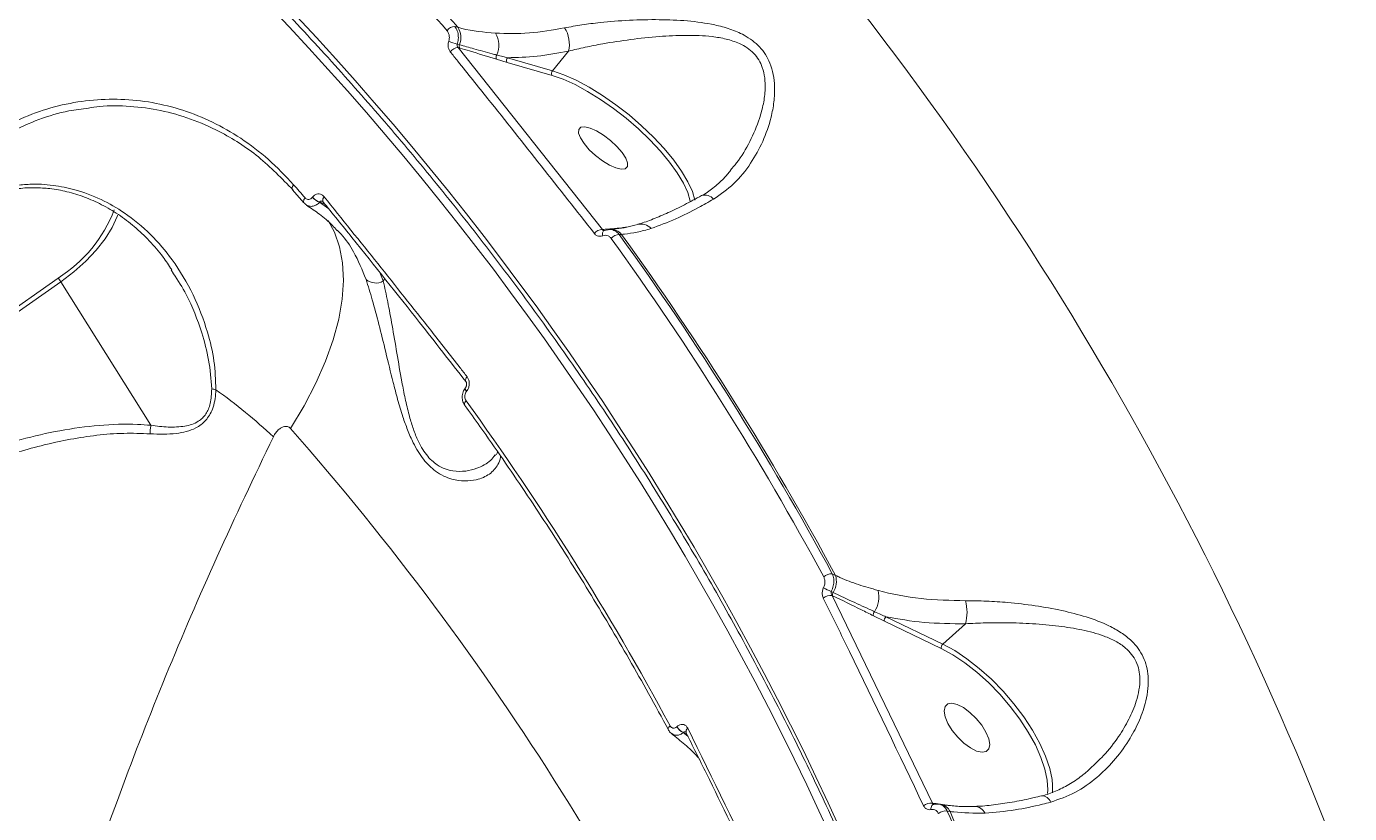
# Model space of a CAD drawing. Header units: millimetres. Extents: x -4335 to 4318, y -3792 to 3101.
# Drawn here: x 1852.4 to 2045.9, y 846.3 to 961.5 of the extents above; entities that cross this region are included whole.
import ezdxf

# ---------------------------------------------------------------- set-up
doc = ezdxf.new("R2010")
doc.units = ezdxf.units.MM
doc.layers.add('DIKOM_ЗОНА', color=80, linetype='Continuous')
doc.layers.add('DIKOM_ОБЪЕКТ', color=7, linetype='Continuous')

msp = doc.modelspace()

# ---------------------------------------------------------------- linework, layer by layer
at = {"layer": 'DIKOM_ЗОНА', "color": 3, "lineweight": 15}
msp.add_lwpolyline([(1629.814, 3100.338, -0.4205658), (4317.777, 469.92), (4317.777, -16.224, -0.4142136), (1317.777, -3016.224), (-2004.986, -3016.224, -0.4142136), (-3504.986, -1516.224), (-3504.986, 1600.338, -0.4142136), (-2004.986, 3100.338), (1629.814, 3100.338)], format="xyb", dxfattribs=at)
at = {"layer": 'DIKOM_ОБЪЕКТ', "color": 7, "linetype": 'Continuous', "lineweight": 15}
for p, q in [((1915.464, 961.336), (1915.028, 961.459)), ((1915.718, 958.787), (1915.381, 958.884)), ((1936.615, 931.75), (1915.521, 958.357)), ((1915.521, 958.357), (1915.76, 958.288)), ((1921.141, 956.662), (1922.669, 956.196)), ((1922.669, 956.196), (1929.251, 954.288)), ((1929.316, 954.982), (1922.735, 956.889)), ((1931.681, 957.847), (1929.316, 954.982)), ((1892.969, 935.669), (1891.301, 937.579)), ((1894.225, 936.487), (1894.209, 936.468)), ((1895.25, 935.746), (1895.265, 935.765)), ((1896.61, 934.758), (1895.25, 935.746)), ((1895.265, 935.765), (1895.986, 935.531)), ((1895.74, 935.862), (1895.753, 935.845)), ((1897.817, 931.653), (1898.203, 931.26)), ((1936.674, 931.755), (1936.615, 931.75)), ((1937.445, 931.725), (1936.935, 931.63)), ((1937.469, 931.755), (1937.677, 931.771)), ((1939.093, 931.005), (1939.414, 931.031)), ((1873.559, 925.851), (1873.904, 925.279)), ((1904.557, 924.22), (1904.068, 925.446)), ((1802.268, 885.363), (1857.42, 924.1)), ((1857.014, 924.651), (1803.045, 886.744)), ((1857.42, 924.1), (1870.592, 903.111)), ((1904.557, 924.22), (1904.805, 924.52)), ((1916.587, 908.595), (1916.602, 908.614)), ((1916.647, 909.511), (1916.66, 909.493)), ((1916.743, 908.066), (1916.758, 908.085)), ((1916.476, 906.042), (1916.488, 906.024)), ((1970.724, 881.136), (1970.247, 881.361)), ((1970.372, 878.66), (1970.09, 878.796)), ((1984.882, 847.826), (1970.206, 878.221)), ((1970.206, 878.221), (1970.295, 878.178)), ((1976.254, 875.231), (1977.866, 874.43)), ((1986.398, 871.096), (1978.085, 875.093)), ((1977.866, 874.43), (1986.179, 870.433)), ((1989.725, 874.071), (1986.398, 871.096)), ((1947.536, 859.038), (1947.519, 859.022)), ((1948.439, 858.143), (1948.457, 858.159)), ((1949.148, 857.552), (1948.439, 858.143)), ((1948.457, 858.159), (1948.955, 857.939)), ((1948.85, 858.199), (1948.859, 858.179)), ((1985.097, 847.795), (1984.882, 847.826)), ((1985.785, 847.682), (1986.101, 847.637)), ((1987.065, 846.664), (1987.459, 846.607))]:
    msp.add_line(p, q, dxfattribs=at)
at = {"layer": 'DIKOM_ОБЪЕКТ', "color": 7, "linetype": 'Continuous', "lineweight": 15, "flags": 128}
for points in [[(1929.251, 954.288), (1930.872, 953.725), (1932.622, 952.943), (1934.461, 951.957), (1936.35, 950.79), (1938.246, 949.467), (1940.109, 948.017), (1941.898, 946.473), (1943.573, 944.867), (1945.097, 943.235), (1946.438, 941.612), (1947.567, 940.035), (1948.457, 938.537), (1949.09, 937.152), (1949.453, 935.91), (1949.474, 935.794)], [(1950.149, 936.033), (1949.776, 937.31), (1949.123, 938.739), (1948.205, 940.283), (1947.041, 941.91), (1945.658, 943.583), (1944.086, 945.266), (1942.359, 946.922), (1940.514, 948.515), (1938.593, 950.01), (1936.637, 951.374), (1934.69, 952.578), (1932.793, 953.594), (1930.989, 954.401), (1929.316, 954.982)], [(1933.933, 944.313), (1933.397, 945.143), (1933.13, 945.854), (1933.154, 946.388), (1933.465, 946.703), (1934.04, 946.772), (1934.831, 946.591), (1935.775, 946.173), (1936.794, 945.552), (1937.807, 944.78), (1938.732, 943.918), (1939.492, 943.037), (1940.028, 942.207), (1940.295, 941.496), (1940.272, 940.961), (1939.96, 940.647), (1939.385, 940.578), (1938.594, 940.759), (1937.65, 941.177), (1936.631, 941.797), (1935.618, 942.57), (1934.693, 943.432), (1933.933, 944.313)], [(1891.301, 937.579), (1891.265, 937.634), (1891.239, 937.719), (1891.237, 937.818), (1891.257, 937.93), (1891.301, 938.05), (1891.365, 938.175), (1891.45, 938.303)], [(1893.119, 936.39), (1893.034, 936.263), (1892.969, 936.138), (1892.926, 936.018), (1892.905, 935.907), (1892.908, 935.808), (1892.933, 935.723), (1892.968, 935.67)], [(1857.42, 924.1), (1859.327, 925.558), (1861.064, 927.115), (1862.594, 928.737), (1863.884, 930.388), (1864.906, 932.034), (1865.637, 933.638), (1865.709, 933.838)], [(1890.996, 902.646), (1892.979, 905.968), (1894.688, 909.256), (1896.111, 912.484), (1897.236, 915.625), (1898.054, 918.657), (1898.56, 921.555), (1898.748, 924.297), (1898.618, 926.862), (1898.171, 929.229), (1897.41, 931.38), (1896.486, 933.081)], [(1936.657, 930.832), (1936.635, 930.988), (1936.631, 931.134), (1936.643, 931.268), (1936.672, 931.385), (1936.718, 931.482), (1936.778, 931.557), (1936.851, 931.606), (1936.935, 931.63)], [(1916.743, 908.066), (1916.662, 908.182), (1916.602, 908.292), (1916.565, 908.393), (1916.552, 908.481), (1916.563, 908.553), (1916.586, 908.594)], [(1916.758, 908.085), (1916.677, 908.202), (1916.617, 908.312), (1916.58, 908.412), (1916.567, 908.5), (1916.579, 908.573), (1916.604, 908.616)], [(1916.672, 906.703), (1916.582, 906.583), (1916.512, 906.464), (1916.464, 906.349), (1916.441, 906.241), (1916.441, 906.144), (1916.467, 906.06), (1916.476, 906.042)], [(2002.458, 850.458), (2002.383, 851.269), (2002.04, 852.912), (2001.44, 854.691), (2000.595, 856.568), (1999.524, 858.502), (1998.251, 860.451), (1996.803, 862.371), (1995.212, 864.22), (1993.513, 865.959), (1991.743, 867.548), (1989.941, 868.954), (1988.146, 870.146), (1986.398, 871.096)], [(1986.179, 870.433), (1987.874, 869.511), (1989.614, 868.356), (1991.361, 866.993), (1993.078, 865.451), (1994.725, 863.765), (1996.268, 861.972), (1997.672, 860.11), (1998.907, 858.221), (1999.945, 856.346), (2000.765, 854.525), (2001.347, 852.8), (2001.68, 851.206), (2001.755, 849.781), (2001.711, 849.251)], [(1987.16, 859.493), (1987.786, 858.471), (1988.587, 857.481), (1989.497, 856.601), (1990.444, 855.905), (1991.349, 855.447), (1992.14, 855.265), (1992.753, 855.374), (1993.138, 855.765), (1993.264, 856.407), (1993.12, 857.246), (1992.719, 858.216), (1992.093, 859.238), (1991.292, 860.229), (1990.382, 861.108), (1989.435, 861.805), (1988.53, 862.263), (1987.739, 862.444), (1987.126, 862.335), (1986.741, 861.944), (1986.615, 861.303), (1986.758, 860.463), (1987.16, 859.493)], [(1946.51, 859.154), (1946.412, 859.046), (1946.336, 858.936), (1946.284, 858.829), (1946.257, 858.727), (1946.255, 858.634), (1946.28, 858.551), (1946.284, 858.542)], [(2002.428, 849.352), (2002.461, 849.799), (2002.458, 850.458)], [(1984.67, 846.888), (1984.677, 847.055), (1984.703, 847.21), (1984.747, 847.348), (1984.809, 847.464), (1984.886, 847.555), (1984.976, 847.618), (1985.051, 847.645)]]:
    msp.add_lwpolyline(points, dxfattribs=at)
at = {"layer": 'DIKOM_ОБЪЕКТ', "color": 7, "linetype": 'Continuous', "lineweight": 15}
for centre, radius, start, end in [((1571.913, 662.937), 438.626, 14.39583, 49.82276), ((1590.683, 665.816), 485.878, 21.27719, 42.94144), ((1571.855, 662.368), 437.19, 14.39092, 49.82766), ((1567.504, 661.47), 459.343, 40.75416, 42.8619), ((1567.091, 661.875), 457.876, 40.76385, 42.85908), ((1915.085, 959.995), 1.466, 92.24581, 144.69066), ((1913.117, 959.814), 2.797, 338.44859, 32.95084), ((1918.036, 958.692), 3.435, 335.86093, 31.29293), ((1927.256, 958.836), 4.535, 347.40844, 32.19123), ((1918.558, 970.868), 12.397, 249.1146, 255.15193), ((1915.566, 956.848), 1.51, 91.68131, 142.90463), ((1916.242, 958.58), 0.564, 158.43014, 211.22955), ((1921.667, 956.95), 0.601, 145.83036, 208.66928), ((1923.193, 956.496), 0.604, 139.38648, 209.81464), ((1929.775, 954.588), 0.604, 139.38648, 209.81464), ((1560.582, 647.856), 440.265, 40.94733, 41.27774), ((1951.621, 935.197), 1.589, 38.51219, 108.56484), ((1895.996, 937.931), 2.309, 219.32588, 251.15144), ((1896.011, 937.95), 2.309, 219.32179, 251.1511), ((1896.344, 936.066), 0.637, 130.99724, 198.73116), ((1845.995, 942.072), 20.614, 302.31344, 338.8254), ((1936.603, 930.288), 1.463, 89.53274, 142.75346), ((1936.991, 932.048), 0.432, 222.72489, 260.66041), ((1937.817, 929.693), 2.083, 39.97075, 93.83737), ((1939.064, 929.5), 1.506, 88.88776, 140.5895), ((1576.679, 668.984), 447.213, 28.35215, 35.86649), ((1576.878, 668.76), 447.458, 28.33522, 35.8833), ((1942.262, 930.616), 1.938, 40.95924, 104.40388), ((1576.28, 669.009), 446.233, 28.3523, 35.86634), ((1853.873, 921.908), 4.17, 31.72331, 41.13172), ((1903.464, 926.054), 2.135, 228.69081, 300.78596), ((1917.245, 909.73), 0.638, 131.50873, 200.177), ((1880.633, 912.473), 4.191, 253.90998, 262.48945), ((1827.422, 835.487), 89.876, 47.19838, 54.12985), ((1573.254, 658.064), 423.978, 28.31345, 35.90498), ((1581.342, 630.213), 412.438, 22.87736, 41.34119), ((1970.081, 879.801), 1.568, 83.95631, 134.38302), ((1967.688, 880.305), 3.148, 328.49613, 15.3101), ((1972.654, 885.451), 7.133, 238.86665, 248.9309), ((1970.913, 878.327), 0.636, 148.34784, 193.50475), ((1972.922, 878.01), 4.13, 328.19248, 13.20784), ((1970.019, 876.612), 1.619, 83.3941, 132.44269), ((1983.265, 875.771), 6.68, 345.25221, 14.36125), ((1976.936, 875.358), 0.694, 136.73908, 190.50273), ((1978.54, 874.575), 0.689, 131.23861, 192.13271), ((1986.852, 870.578), 0.689, 131.23679, 192.13453), ((1949.247, 859.91), 1.944, 207.21004, 245.42439), ((1949.266, 859.928), 1.945, 207.22813, 245.40984), ((1949.399, 858.299), 0.558, 122.28056, 190.36546), ((1984.646, 846.276), 1.569, 81.34784, 132.25347), ((1985.78, 845.804), 1.861, 25.59286, 80.02858), ((2000.857, 847.48), 1.411, 20.2252, 89.89418), ((1986.807, 845.073), 1.611, 80.79194, 130.2823), ((1578.711, 670.158), 444.868, 21.23649, 23.37573), ((1578.923, 669.937), 445.1, 21.23296, 23.38594), ((1991.06, 845.658), 1.677, 24.42806, 88.65185)]:
    msp.add_arc(centre, radius, start, end, dxfattribs=at)
for points, knots in [([(2327.587, 1310.487), (2325.524, 1311.34), (2319.925, 1313.653), (2310.142, 1316.553), (2298.075, 1318.897), (2285.294, 1320.153), (2271.872, 1320.336), (2257.867, 1319.438), (2243.32, 1317.452), (2228.243, 1314.361), (2212.672, 1310.191), (2196.659, 1304.964), (2180.281, 1298.708), (2163.612, 1291.45), (2146.702, 1283.202), (2129.576, 1273.959), (2112.264, 1263.757), (2094.824, 1252.634), (2077.336, 1240.645), (2059.882, 1227.844), (2042.729, 1214.43), (2025.907, 1200.447), (2009.43, 1185.959), (1993.134, 1170.837), (1977.089, 1155.15), (1961.364, 1138.962), (1945.813, 1122.106), (1930.483, 1104.575), (1915.411, 1086.391), (1900.831, 1067.831), (1886.809, 1048.983), (1873.414, 1029.933), (1860.69, 1010.74), (1848.675, 991.433), (1837.373, 972.046), (1826.815, 952.641), (1817.043, 933.306), (1808.123, 914.138), (1800.544, 896.398), (1796.273, 885.172), (1794.367, 880.162)], [0, 0, 0, 0, 0.0156522, 0.0424896, 0.0694114, 0.0963765, 0.1233415, 0.1502635, 0.1771008, 0.2039382, 0.23086, 0.2578251, 0.2847902, 0.311712, 0.3385494, 0.3653867, 0.3923087, 0.4192737, 0.4462387, 0.4731607, 0.499998, 0.5258462, 0.5517701, 0.5777323, 0.6036945, 0.6296183, 0.6554666, 0.6823039, 0.709226, 0.736191, 0.7631561, 0.7900781, 0.8169156, 0.8437529, 0.8706749, 0.89764, 0.9246051, 0.9515272, 0.9783645, 1, 1, 1, 1]), ([(1853.749, 996.947), (1851.469, 993.203), (1845.281, 983.041), (1835.778, 966.404), (1825.468, 947.091), (1815.944, 927.831), (1807.269, 908.728), (1799.783, 890.823), (1795.64, 879.451), (1793.749, 874.263)], [0, 0, 0, 0, 0.0905578, 0.2458138, 0.4015596, 0.5575545, 0.713549, 0.8692943, 1, 1, 1, 1]), ([(1996.459, 771.49), (1995.942, 773.481), (1994.441, 779.258), (1991.728, 788.751), (1988.222, 799.93), (1984.415, 810.999), (1980.315, 821.956), (1975.923, 832.792), (1971.24, 843.503), (1966.271, 854.083), (1961.017, 864.526), (1955.481, 874.825), (1949.667, 884.977), (1943.576, 894.974), (1937.214, 904.812), (1930.583, 914.485), (1923.687, 923.988), (1916.529, 933.316), (1909.114, 942.463), (1901.446, 951.426), (1893.528, 960.198), (1885.365, 968.775), (1876.963, 977.153), (1868.321, 985.324), (1860.901, 992.001), (1856.332, 995.924), (1854.785, 997.252)], [0, 0, 0, 0, 0.0228181, 0.0662245, 0.1096319, 0.1530393, 0.1964469, 0.2398548, 0.2832627, 0.3266707, 0.3700788, 0.4134869, 0.4568947, 0.5003029, 0.5437105, 0.5871182, 0.6305257, 0.6739326, 0.7173394, 0.760746, 0.8041521, 0.8475577, 0.8909633, 0.9343683, 0.9777728, 1, 1, 1, 1]), ([(1784.689, 686.189), (1784.372, 686.77), (1782.217, 690.72), (1779.12, 698.919), (1775.448, 710.767), (1772.77, 723.63), (1771.028, 737.395), (1770.281, 752.066), (1770.537, 767.311), (1771.773, 783.066), (1773.943, 799.256), (1777.084, 816.144), (1781.225, 833.7), (1786.377, 851.879), (1792.171, 869.501), (1798.431, 886.449), (1804.991, 902.637), (1812.219, 919.05), (1820.104, 935.646), (1828.559, 952.245), (1837.539, 968.765), (1845.984, 983.46), (1851.596, 992.676), (1853.881, 996.428)], [0, 0, 0, 0, 0.0090629, 0.0616134, 0.1142045, 0.166755, 0.2208322, 0.2749532, 0.3290302, 0.3815808, 0.4341718, 0.4867225, 0.5407995, 0.5949206, 0.6489977, 0.6947333, 0.7405225, 0.7863117, 0.8325347, 0.8787578, 0.923817, 0.968978, 1, 1, 1, 1]), ([(1952.864, 936.187), (1953.892, 936.902), (1955.95, 938.335), (1958.315, 941.305), (1960.152, 944.595), (1961.231, 947.672), (1961.754, 950.406), (1961.86, 952.522), (1961.651, 954.439), (1961.076, 956.458), (1959.753, 958.569), (1957.598, 960.156), (1955.295, 961.124), (1952.534, 961.855), (1949.062, 962.33), (1944.857, 962.494), (1940.553, 962.404), (1936.759, 962.104), (1933.587, 961.714), (1931.924, 961.406), (1931.093, 961.252)], [0, 0, 0, 0, 0.0754483, 0.151029, 0.2213866, 0.2917235, 0.334657, 0.3775432, 0.4104252, 0.4432556, 0.4962481, 0.5490803, 0.5889876, 0.6289729, 0.6969446, 0.7650086, 0.8363493, 0.9076283, 0.9538285, 1, 1, 1, 1]), ([(1913.889, 960.842), (1913.976, 960.717), (1914.15, 960.467), (1914.249, 959.975), (1914.222, 959.568), (1914.156, 959.346), (1914.138, 959.285)], [0, 0, 0, 0, 0.2969021, 0.5940643, 0.8895252, 1, 1, 1, 1]), ([(1915.381, 958.884), (1915.412, 958.985), (1915.524, 959.354), (1915.578, 960.028), (1915.435, 960.842), (1915.163, 961.254), (1915.028, 961.459)], [0, 0, 0, 0, 0.1106023, 0.4063374, 0.7035007, 1, 1, 1, 1]), ([(1920.971, 960.476), (1919.292, 960.626), (1917.388, 960.797), (1915.667, 961.279), (1915.464, 961.336)], [0, 0, 0, 0, 0.8821314, 1, 1, 1, 1]), ([(1931.093, 961.252), (1929.347, 960.951), (1925.815, 960.342), (1922.598, 960.431), (1920.971, 960.476)], [0, 0, 0, 0, 0.4942411, 1, 1, 1, 1]), ([(1931.681, 957.847), (1932.478, 958.042), (1934.084, 958.433), (1937.113, 959.015), (1940.748, 959.578), (1944.832, 960.014), (1948.843, 960.212), (1952.121, 960.094), (1954.747, 959.657), (1956.881, 958.972), (1958.874, 957.667), (1960, 955.772), (1960.403, 953.928), (1960.462, 952.138), (1960.202, 950.139), (1959.509, 947.53), (1958.229, 944.587), (1956.763, 942.023), (1955.643, 940.78), (1955.33, 940.433)], [0, 0, 0, 0, 0.0536902, 0.1082194, 0.1910266, 0.2757594, 0.3535436, 0.4329579, 0.4768474, 0.5217483, 0.5782917, 0.6345474, 0.6699098, 0.7063656, 0.7546668, 0.8037904, 0.8850057, 0.9678854, 1, 1, 1, 1]), ([(1914.138, 959.285), (1914.124, 959.239), (1914.061, 959.032), (1914.025, 958.641), (1914.112, 958.144), (1914.278, 957.887), (1914.362, 957.759)], [0, 0, 0, 0, 0.0856105, 0.389348, 0.6948143, 1, 1, 1, 1]), ([(1915.521, 958.357), (1915.484, 958.402), (1915.41, 958.492), (1915.358, 958.664), (1915.359, 958.799), (1915.377, 958.869), (1915.381, 958.884)], [0, 0, 0, 0, 0.3130988, 0.6196586, 0.9171674, 1, 1, 1, 1]), ([(1921.171, 957.287), (1920.943, 957.348), (1919.805, 957.652), (1917.981, 958.141), (1916.412, 958.589), (1915.718, 958.787)], [0, 0, 0, 0, 0.122287, 0.6114503, 1, 1, 1, 1]), ([(1915.76, 958.288), (1916.231, 958.15), (1918.008, 957.632), (1919.813, 957.073), (1921.141, 956.662)], [0, 0, 0, 0, 0.2646948, 1, 1, 1, 1]), ([(1914.362, 957.759), (1914.727, 957.303), (1916.556, 955.028), (1923.667, 946.15), (1930.265, 937.755), (1935.438, 931.173)], [0, 0, 0, 0, 0.0512267, 0.2561294, 1, 1, 1, 1]), ([(1922.735, 956.889), (1922.509, 956.944), (1921.99, 957.069), (1921.466, 957.209), (1921.171, 957.287)], [0, 0, 0, 0, 0.4352891, 1, 1, 1, 1]), ([(1922.735, 956.889), (1924.16, 956.922), (1927.034, 956.988), (1930.124, 957.559), (1931.681, 957.847)], [0, 0, 0, 0, 0.4960623, 1, 1, 1, 1]), ([(1891.45, 938.303), (1890.247, 939.574), (1887.842, 942.115), (1883.832, 945.14), (1879.629, 947.54), (1875.285, 949.29), (1870.789, 950.424), (1866.201, 950.902), (1861.594, 950.74), (1857.035, 949.941), (1852.597, 948.492), (1848.343, 946.435), (1844.357, 943.819), (1840.712, 940.661), (1837.401, 937.071), (1835.523, 934.313), (1834.585, 932.937)], [0, 0, 0, 0, 0.0751071, 0.150215, 0.2212833, 0.292578, 0.3636446, 0.4347709, 0.5061231, 0.5772487, 0.6483404, 0.7196589, 0.7907518, 0.8604293, 0.9303195, 1, 1, 1, 1]), ([(1835.608, 932.359), (1836.623, 933.84), (1838.654, 936.8), (1842.194, 940.499), (1845.985, 943.588), (1849.971, 946.053), (1854.183, 947.92), (1858.036, 949.099), (1860.492, 949.397), (1861.456, 949.514)], [0, 0, 0, 0, 0.1584978, 0.3169928, 0.4639178, 0.6113127, 0.7582365, 0.9051244, 1, 1, 1, 1]), ([(1861.456, 949.514), (1861.987, 949.6), (1864.003, 949.924), (1867.554, 949.847), (1872.026, 949.258), (1876.406, 948.014), (1881.258, 945.89), (1886.439, 942.592), (1889.734, 939.21), (1891.382, 937.518)], [0, 0, 0, 0, 0.049099, 0.1865168, 0.3239196, 0.4617556, 0.5991569, 0.7995795, 1, 1, 1, 1]), ([(1951.125, 936.7), (1951.129, 936.702), (1951.728, 936.984), (1952.822, 937.816), (1954.255, 939.034), (1955.043, 939.996), (1955.371, 940.397)], [0, 0, 0, 0, 0.0024386, 0.360284, 0.7334951, 1, 1, 1, 1]), ([(1880.085, 908.318), (1880.034, 909.721), (1879.931, 912.562), (1878.798, 917.264), (1876.869, 922.325), (1874.01, 927.128), (1870.59, 931.14), (1867.059, 934.08), (1863.309, 936.247), (1859.776, 937.58), (1856.256, 938.29), (1853.299, 938.457), (1851.457, 938.264), (1850.746, 938.189)], [0, 0, 0, 0, 0.088908, 0.1801274, 0.3049761, 0.43346, 0.5379134, 0.6451608, 0.7294105, 0.8158755, 0.8847866, 0.955517, 1, 1, 1, 1]), ([(1873.617, 925.876), (1873.207, 926.499), (1872.224, 927.992), (1870.396, 930.105), (1868.216, 932.197), (1865.879, 933.964), (1863.428, 935.411), (1860.909, 936.531), (1858.364, 937.317), (1855.925, 937.765), (1853.564, 937.892), (1851.885, 937.847), (1850.967, 937.676), (1850.814, 937.647)], [0, 0, 0, 0, 0.0833081, 0.1996195, 0.3126417, 0.4223913, 0.5280381, 0.630176, 0.7277335, 0.8205618, 0.8996286, 0.9832852, 1, 1, 1, 1]), ([(1895.926, 936.547), (1895.821, 936.653), (1895.611, 936.865), (1895.205, 936.986), (1894.794, 936.937), (1894.455, 936.749), (1894.289, 936.56), (1894.225, 936.487)], [0, 0, 0, 0, 0.2182374, 0.436756, 0.6529894, 0.865752, 1, 1, 1, 1]), ([(1941.795, 932.511), (1941.866, 932.531), (1942.556, 932.721), (1944.041, 933.276), (1946.244, 934.197), (1948.608, 935.333), (1950.277, 936.252), (1951.112, 936.712)], [0, 0, 0, 0, 0.0276699, 0.2669103, 0.5095851, 0.7548375, 1, 1, 1, 1]), ([(1893.378, 935.329), (1893.366, 935.333), (1893.201, 935.398), (1893.086, 935.544), (1892.979, 935.68)], [0, 0, 0, 0, 0.0716087, 1, 1, 1, 1]), ([(1894.209, 936.468), (1894.199, 936.455), (1894.126, 936.364), (1893.962, 936.225), (1893.737, 936.146), (1893.509, 936.145), (1893.3, 936.214), (1893.175, 936.335), (1893.119, 936.39)], [0, 0, 0, 0, 0.0340059, 0.2522962, 0.4705469, 0.5979518, 0.8193054, 1, 1, 1, 1]), ([(1897.79, 931.591), (1897.571, 931.846), (1896.823, 932.718), (1895.358, 933.973), (1893.989, 934.866), (1893.342, 935.289)], [0, 0, 0, 0, 0.1787973, 0.611348, 1, 1, 1, 1]), ([(1893.372, 935.327), (1893.374, 935.324), (1893.512, 935.204), (1893.798, 935.142), (1894.251, 935.135), (1894.715, 935.286), (1895.065, 935.547), (1895.228, 935.722), (1895.25, 935.746)], [0, 0, 0, 0, 0.0050552, 0.2750932, 0.4306056, 0.6960201, 0.9592183, 1, 1, 1, 1]), ([(1895.265, 935.765), (1895.285, 935.79), (1895.337, 935.854), (1895.459, 935.913), (1895.594, 935.926), (1895.673, 935.896), (1895.701, 935.886)], [0, 0, 0, 0, 0.1940448, 0.5027127, 0.8260611, 1, 1, 1, 1]), ([(1895.787, 935.794), (1895.77, 935.819), (1895.73, 935.879), (1895.698, 935.894), (1895.705, 935.892), (1895.707, 935.892)], [0, 0, 0, 0, 0.3337563, 0.7757169, 1, 1, 1, 1]), ([(1916.633, 909.502), (1914.386, 912.382), (1908.918, 919.391), (1901.938, 928.178), (1897.15, 934.092), (1895.726, 935.852)], [0, 0, 0, 0, 0.328877, 0.8003492, 1, 1, 1, 1]), ([(1916.823, 910.208), (1916.469, 910.661), (1914.703, 912.924), (1907.837, 921.684), (1901.152, 930.026), (1895.926, 936.547)], [0, 0, 0, 0, 0.0517105, 0.2585521, 1, 1, 1, 1]), ([(1943.725, 931.886), (1944.917, 932.325), (1947.097, 933.128), (1950.236, 934.688), (1952.132, 935.769), (1952.864, 936.187)], [0, 0, 0, 0, 0.4251184, 0.7780793, 1, 1, 1, 1]), ([(1898.203, 931.26), (1898.265, 931.197), (1899.077, 930.377), (1900.526, 928.189), (1901.492, 925.827), (1902.055, 924.45)], [0, 0, 0, 0, 0.033564, 0.4368341, 1, 1, 1, 1]), ([(1935.438, 931.173), (1935.463, 931.144), (1935.58, 931.002), (1935.842, 930.818), (1936.246, 930.718), (1936.52, 930.794), (1936.657, 930.832)], [0, 0, 0, 0, 0.081022, 0.3908406, 0.6951004, 1, 1, 1, 1]), ([(1936.841, 931.61), (1936.833, 931.608), (1936.781, 931.596), (1936.705, 931.633), (1936.644, 931.692), (1936.62, 931.74), (1936.615, 931.75)], [0, 0, 0, 0, 0.0803071, 0.4711941, 0.8889014, 1, 1, 1, 1]), ([(1936.657, 930.832), (1936.794, 930.87), (1937.068, 930.947), (1937.471, 930.846), (1937.744, 930.655), (1937.868, 930.498), (1937.901, 930.456)], [0, 0, 0, 0, 0.2954252, 0.5903408, 0.8901386, 1, 1, 1, 1]), ([(1940.191, 932.095), (1939.94, 932.065), (1938.793, 931.925), (1937.603, 931.829), (1936.674, 931.755)], [0, 0, 0, 0, 0.2186038, 1, 1, 1, 1]), ([(1939.093, 931.005), (1939.034, 931.075), (1938.811, 931.338), (1938.329, 931.644), (1937.801, 931.805), (1937.507, 931.739), (1937.445, 931.725)], [0, 0, 0, 0, 0.1395196, 0.5211229, 0.8981578, 1, 1, 1, 1]), ([(1937.7, 931.78), (1938.004, 931.806), (1938.769, 931.869), (1940.19, 932.055), (1941.249, 932.352), (1941.778, 932.5)], [0, 0, 0, 0, 0.2468213, 0.6228751, 1, 1, 1, 1]), ([(1939.414, 931.031), (1939.553, 931.046), (1940.257, 931.123), (1941.668, 931.313), (1943.038, 931.695), (1943.725, 931.886)], [0, 0, 0, 0, 0.1088785, 0.5527971, 1, 1, 1, 1]), ([(1873.904, 925.279), (1874.542, 924.281), (1876.262, 921.594), (1877.886, 917.272), (1879.161, 912.623), (1879.368, 909.847), (1879.472, 908.446)], [0, 0, 0, 0, 0.199384, 0.5368165, 0.7663396, 1, 1, 1, 1]), ([(1902.055, 924.45), (1902.357, 923.487), (1902.969, 921.532), (1903.934, 917.894), (1904.927, 913.833), (1905.822, 910.085), (1906.659, 906.887), (1907.352, 904.548), (1908.109, 902.409), (1909.056, 900.233), (1910.406, 898.011), (1911.999, 896.47), (1913.418, 895.631), (1914.887, 895.092), (1916.535, 894.891), (1918.454, 895.123), (1920.228, 895.893), (1921.273, 897.119), (1921.691, 898.076), (1921.691, 898.546), (1921.691, 898.604)], [0, 0, 0, 0, 0.0751116, 0.152371, 0.2314089, 0.3123372, 0.3564061, 0.4010368, 0.4353644, 0.4704267, 0.5217294, 0.5731519, 0.6073233, 0.6423946, 0.7014751, 0.7620351, 0.8495423, 0.9396507, 0.9926066, 1, 1, 1, 1]), ([(1920.914, 898.766), (1920.709, 898.489), (1920.087, 897.646), (1918.559, 896.856), (1916.652, 896.349), (1915.058, 896.332), (1913.633, 896.686), (1912.302, 897.332), (1910.817, 898.687), (1909.641, 900.737), (1908.865, 902.77), (1908.27, 904.793), (1907.75, 907.041), (1907.158, 910.099), (1906.546, 913.739), (1905.882, 917.672), (1905.215, 921.274), (1904.778, 923.231), (1904.557, 924.22)], [0, 0, 0, 0, 0.0501342, 0.1526615, 0.2189701, 0.286569, 0.3236167, 0.3615785, 0.4158179, 0.4699798, 0.5070725, 0.5452472, 0.5943977, 0.6442668, 0.7342492, 0.8262012, 0.9121092, 1, 1, 1, 1]), ([(1916.758, 908.085), (1916.816, 908.166), (1916.965, 908.376), (1917.116, 908.801), (1917.158, 909.315), (1917.068, 909.819), (1916.904, 910.079), (1916.823, 910.208)], [0, 0, 0, 0, 0.1342453, 0.3469799, 0.5632416, 0.7817292, 1, 1, 1, 1]), ([(1870.475, 901.859), (1871.773, 901.817), (1873.585, 901.758), (1875.777, 902.164), (1877.267, 902.7), (1878.673, 903.722), (1879.744, 905.562), (1880.032, 907.222), (1880.08, 908.202), (1880.085, 908.318)], [0, 0, 0, 0, 0.286514, 0.4002778, 0.5162999, 0.6574601, 0.7993887, 0.9763477, 1, 1, 1, 1]), ([(1879.472, 908.446), (1879.444, 907.712), (1879.395, 906.39), (1878.697, 904.681), (1877.401, 903.46), (1875.468, 902.877), (1873.128, 902.8), (1871.434, 902.968), (1870.594, 903.103), (1870.593, 903.104)], [0, 0, 0, 0, 0.1595574, 0.2875348, 0.4150448, 0.5934642, 0.7962157, 0.9997299, 1, 1, 1, 1]), ([(1916.498, 906.031), (1916.394, 906.197), (1916.166, 906.561), (1916.079, 907.256), (1916.192, 907.992), (1916.463, 908.392), (1916.594, 908.585)], [0, 0, 0, 0, 0.2167709, 0.4746938, 0.7451643, 1, 1, 1, 1]), ([(1916.672, 906.703), (1916.671, 906.704), (1916.615, 906.782), (1916.524, 906.964), (1916.479, 907.242), (1916.496, 907.531), (1916.571, 907.813), (1916.687, 907.984), (1916.743, 908.066)], [0, 0, 0, 0, 0.0043844, 0.2198346, 0.435606, 0.5682811, 0.7938674, 1, 1, 1, 1]), ([(1916.601, 908.617), (1916.62, 908.641), (1916.66, 908.692), (1916.718, 908.823), (1916.758, 908.984), (1916.767, 909.158), (1916.743, 909.322), (1916.695, 909.444), (1916.669, 909.478), (1916.657, 909.493)], [0, 0, 0, 0, 0.1155751, 0.2498749, 0.3886712, 0.5393514, 0.6926938, 0.8615512, 1, 1, 1, 1]), ([(1946.285, 858.542), (1945.318, 860.317), (1942.514, 865.469), (1937.659, 873.886), (1931.632, 883.737), (1925.326, 893.425), (1920.229, 900.824), (1917.232, 904.99), (1916.489, 906.023)], [0, 0, 0, 0, 0.1082662, 0.3142305, 0.5201971, 0.7261621, 0.9321278, 1, 1, 1, 1]), ([(1870.592, 903.111), (1869.943, 903.158), (1867.442, 903.341), (1862.988, 903.192), (1857.272, 902.403), (1851.361, 901.044), (1845.302, 899.168), (1837.693, 896.233), (1828.859, 891.999), (1818.975, 886.239), (1812.762, 881.746), (1809.658, 879.501)], [0, 0, 0, 0, 0.0310731, 0.1198398, 0.2089542, 0.2979301, 0.3968248, 0.4957441, 0.663633, 0.8319722, 1, 1, 1, 1]), ([(1810.583, 877.097), (1811.333, 877.68), (1814.183, 879.893), (1819.285, 883.534), (1825.986, 887.812), (1832.891, 891.689), (1840.034, 895.138), (1847.402, 898.082), (1854.988, 900.384), (1861.425, 901.587), (1866.607, 902.008), (1869.186, 901.909), (1870.475, 901.859)], [0, 0, 0, 0, 0.0419951, 0.1595239, 0.2774934, 0.3953159, 0.5131206, 0.6338762, 0.7545652, 0.8758691, 0.937948, 1, 1, 1, 1]), ([(1870.475, 901.859), (1870.474, 901.894), (1870.468, 902.097), (1870.483, 902.525), (1870.554, 902.899), (1870.593, 903.104)], [0, 0, 0, 0, 0.0844197, 0.4973198, 1, 1, 1, 1]), ([(1870.593, 903.104), (1870.593, 903.105), (1870.594, 903.107), (1870.593, 903.109), (1870.592, 903.111), (1870.592, 903.111)], [0, 0, 0, 0, 0.3440985, 0.8118784, 1, 1, 1, 1]), ([(1888.49, 901.43), (1888.603, 901.636), (1888.837, 902.062), (1889.267, 902.519), (1889.707, 902.807), (1890.124, 902.946), (1890.493, 902.943), (1890.796, 902.835), (1890.932, 902.706), (1890.996, 902.646)], [0, 0, 0, 0, 0.1943978, 0.4037056, 0.5538914, 0.6910063, 0.8350529, 0.9218909, 1, 1, 1, 1]), ([(1865.04, 649.312), (1863.395, 651.471), (1859.702, 656.321), (1854.862, 665.047), (1850.403, 675.295), (1846.805, 686.639), (1844.122, 698.899), (1842.415, 711.782), (1841.641, 725.128), (1841.731, 738.833), (1842.675, 753.271), (1844.507, 768.418), (1847.242, 784.232), (1850.796, 800.267), (1855.12, 816.447), (1860.15, 832.701), (1865.988, 849.382), (1872.663, 866.455), (1880.109, 883.862), (1885.697, 895.576), (1888.49, 901.43)], [0, 0, 0, 0, 0.0448805, 0.1007966, 0.1587356, 0.2166744, 0.2754456, 0.3342166, 0.3894156, 0.4446579, 0.4998574, 0.5566653, 0.6135193, 0.670328, 0.7245287, 0.7787687, 0.8329697, 0.8886323, 0.9443371, 1, 1, 1, 1]), ([(1920.968, 898.709), (1921.018, 898.757), (1921.182, 898.911), (1921.236, 899.088), (1921.273, 899.211)], [0, 0, 0, 0, 0.3085521, 1, 1, 1, 1]), ([(2674.359, 788.812), (2673.325, 790.887), (2670.518, 796.518), (2664.894, 805.385), (2657.179, 815.275), (2648.233, 824.708), (2638.123, 833.647), (2626.887, 842.049), (2614.552, 849.882), (2601.117, 857.121), (2586.624, 863.767), (2571.13, 869.804), (2554.707, 875.205), (2537.43, 879.944), (2519.347, 884), (2500.47, 887.352), (2480.848, 890.009), (2460.547, 891.968), (2439.664, 893.222), (2418.294, 893.764), (2396.768, 893.587), (2375.134, 892.71), (2353.445, 891.178), (2331.495, 888.989), (2309.378, 886.155), (2287.191, 882.686), (2264.714, 878.535), (2241.98, 873.667), (2219.03, 868.073), (2196.219, 861.838), (2173.651, 854.993), (2151.433, 847.567), (2129.637, 839.578), (2108.308, 831.03), (2087.473, 821.947), (2067.193, 812.362), (2047.555, 802.322), (2028.672, 791.866), (2011.711, 781.747), (2001.379, 774.999), (1996.767, 771.988)], [0, 0, 0, 0, 0.0156522, 0.0424896, 0.0694115, 0.0963766, 0.1233417, 0.1502635, 0.1771008, 0.2039381, 0.2308601, 0.2578252, 0.2847902, 0.3117121, 0.3385494, 0.3653867, 0.3923086, 0.4192738, 0.4462389, 0.4731606, 0.499998, 0.5258463, 0.5517701, 0.5777322, 0.6036944, 0.6296184, 0.6554666, 0.682304, 0.7092259, 0.736191, 0.7631561, 0.7900781, 0.8169155, 0.8437529, 0.8706749, 0.89764, 0.924605, 0.9515271, 0.9783646, 1, 1, 1, 1]), ([(1997.321, 770.879), (1998.473, 771.651), (2002.404, 774.287), (2009.333, 778.701), (2018.079, 784.111), (2027.004, 789.409), (2036.072, 794.592), (2045.29, 799.659), (2054.658, 804.612), (2064.18, 809.455), (2073.859, 814.188), (2083.697, 818.812), (2093.696, 823.329), (2103.861, 827.741), (2114.195, 832.048), (2124.689, 836.246), (2135.307, 840.321), (2146.007, 844.257), (2156.759, 848.041), (2167.559, 851.673), (2178.41, 855.155), (2189.316, 858.488), (2200.282, 861.675), (2211.31, 864.715), (2222.402, 867.609), (2233.562, 870.359), (2244.795, 872.965), (2256.097, 875.425), (2267.439, 877.735), (2278.775, 879.883), (2290.063, 881.86), (2301.293, 883.667), (2312.468, 885.303), (2323.593, 886.771), (2334.673, 888.07), (2345.711, 889.202), (2356.709, 890.167), (2367.67, 890.964), (2378.599, 891.594), (2389.496, 892.057), (2400.342, 892.352), (2411.093, 892.476), (2421.707, 892.43), (2432.164, 892.212), (2442.468, 891.823), (2452.623, 891.265), (2462.633, 890.537), (2472.501, 889.639), (2482.23, 888.571), (2491.822, 887.332), (2501.279, 885.923), (2510.606, 884.341), (2519.789, 882.588), (2528.8, 880.672), (2537.598, 878.598), (2546.163, 876.37), (2554.493, 873.992), (2562.591, 871.461), (2570.461, 868.778), (2578.105, 865.942), (2585.526, 862.952), (2592.725, 859.807), (2599.704, 856.506), (2606.466, 853.048), (2613.005, 849.434), (2619.306, 845.675), (2625.341, 841.784), (2631.088, 837.773), (2636.543, 833.647), (2641.709, 829.406), (2646.588, 825.047), (2651.187, 820.571), (2655.487, 815.97), (2658.803, 812.153), (2660.58, 809.83), (2661.123, 809.12)], [0, 0, 0, 0, 0.005825, 0.0198833, 0.0339453, 0.0479361, 0.0618623, 0.0757397, 0.0895844, 0.103412, 0.1172384, 0.1310762, 0.144939, 0.1588428, 0.1728032, 0.1868359, 0.2008998, 0.2149109, 0.2288524, 0.2427406, 0.2565913, 0.2704202, 0.2842434, 0.298075, 0.3119269, 0.3258152, 0.3397553, 0.3537633, 0.3678282, 0.3818682, 0.3958293, 0.4097322, 0.423593, 0.4374274, 0.4512515, 0.4650809, 0.4789261, 0.4928029, 0.506727, 0.5207144, 0.5347729, 0.5488295, 0.5628143, 0.5767361, 0.5906112, 0.6044557, 0.6182847, 0.6321146, 0.6459575, 0.659827, 0.6737393, 0.6877103, 0.7017551, 0.7158184, 0.7298311, 0.7437763, 0.7576698, 0.7715275, 0.7853651, 0.7991982, 0.8130408, 0.8269048, 0.8408062, 0.8547601, 0.8687824, 0.882851, 0.8968893, 0.9108509, 0.9247536, 0.9386128, 0.9524438, 0.9662617, 0.9800822, 0.9939161, 1, 1, 1, 1]), ([(1997.64, 770.896), (2002.241, 773.9), (2012.549, 780.632), (2029.47, 790.727), (2048.307, 801.158), (2067.898, 811.174), (2088.13, 820.736), (2108.916, 829.797), (2130.194, 838.325), (2151.938, 846.294), (2174.103, 853.703), (2196.617, 860.532), (2219.375, 866.752), (2242.269, 872.332), (2264.949, 877.189), (2287.373, 881.33), (2309.507, 884.791), (2331.571, 887.618), (2353.469, 889.802), (2375.106, 891.33), (2396.689, 892.205), (2418.164, 892.381), (2439.483, 891.841), (2460.316, 890.589), (2480.569, 888.635), (2500.144, 885.984), (2518.976, 882.64), (2537.016, 878.594), (2554.252, 873.867), (2570.635, 868.478), (2586.093, 862.455), (2600.552, 855.826), (2613.107, 849.058), (2623.944, 842.29), (2633.282, 835.645), (2641.88, 828.651), (2649.809, 821.236), (2657.02, 813.399), (2663.453, 805.138), (2669.092, 796.588), (2672.11, 790.648), (2673.619, 787.679)], [0, 0, 0, 0, 0.0216353, 0.0484723, 0.0753939, 0.1023585, 0.1293233, 0.1562449, 0.1830819, 0.209919, 0.2368406, 0.2638052, 0.29077, 0.3176916, 0.3445286, 0.3703765, 0.3963, 0.4222618, 0.4482237, 0.4741471, 0.499995, 0.5268319, 0.5537536, 0.5807181, 0.6076828, 0.6346044, 0.6614413, 0.6882783, 0.7151999, 0.7421644, 0.7691292, 0.7960508, 0.8228878, 0.8446334, 0.8664016, 0.8881698, 0.9099154, 0.9324241, 0.9549577, 0.9774913, 1, 1, 1, 1]), ([(1997.193, 770.307), (2000.519, 772.49), (2009.48, 778.37), (2024.766, 787.67), (2043.188, 798.08), (2062.517, 808.174), (2082.706, 817.909), (2103.71, 827.239), (2125.066, 835.959), (2146.69, 844.054), (2168.499, 851.523), (2190.846, 858.486), (2213.678, 864.898), (2236.923, 870.721), (2260.071, 875.828), (2283.043, 880.218), (2305.77, 883.906), (2328.62, 886.952), (2351.519, 889.318), (2374.385, 890.978), (2396.715, 891.895), (2418.446, 892.085), (2439.528, 891.577), (2460.305, 890.363), (2480.689, 888.416), (2500.598, 885.725), (2519.594, 882.35), (2537.633, 878.319), (2554.694, 873.672), (2571.054, 868.334), (2586.625, 862.294), (2601.333, 855.556), (2614.278, 848.577), (2625.605, 841.481), (2635.465, 834.375), (2644.538, 826.856), (2652.688, 818.901), (2658.236, 812.867), (2660.778, 809.399), (2661.198, 808.826)], [0, 0, 0, 0, 0.0165905, 0.0446959, 0.0728229, 0.1009285, 0.1298503, 0.1587957, 0.1877175, 0.215823, 0.2439502, 0.2720555, 0.3009774, 0.3299228, 0.3588446, 0.38695, 0.4150771, 0.4431825, 0.4721043, 0.5010498, 0.5299716, 0.558077, 0.5862041, 0.6143096, 0.6432314, 0.6721767, 0.7010984, 0.729204, 0.7573311, 0.7854364, 0.8143583, 0.8433036, 0.8722252, 0.896687, 0.9211771, 0.9456673, 0.9703896, 0.9951119, 1, 1, 1, 1]), ([(1968.985, 880.922), (1969.045, 880.778), (1969.165, 880.49), (1969.171, 879.972), (1969.076, 879.584), (1968.985, 879.387), (1968.966, 879.346)], [0, 0, 0, 0, 0.3077472, 0.615876, 0.9191045, 1, 1, 1, 1]), ([(1970.09, 878.796), (1970.123, 878.864), (1970.281, 879.187), (1970.461, 879.821), (1970.494, 880.665), (1970.329, 881.129), (1970.247, 881.361)], [0, 0, 0, 0, 0.0813998, 0.3857971, 0.6937395, 1, 1, 1, 1]), ([(1976.942, 878.953), (1975.971, 879.224), (1974.02, 879.766), (1972.009, 880.533), (1970.934, 881.038), (1970.724, 881.136)], [0, 0, 0, 0, 0.4439031, 0.8911157, 1, 1, 1, 1]), ([(1968.966, 879.346), (1968.954, 879.32), (1968.868, 879.14), (1968.767, 878.771), (1968.759, 878.249), (1968.871, 877.955), (1968.926, 877.807)], [0, 0, 0, 0, 0.0524015, 0.3650727, 0.6827125, 1, 1, 1, 1]), ([(1970.206, 878.221), (1970.169, 878.278), (1970.097, 878.39), (1970.054, 878.584), (1970.065, 878.721), (1970.087, 878.786), (1970.09, 878.796)], [0, 0, 0, 0, 0.3345312, 0.6549465, 0.9517862, 1, 1, 1, 1]), ([(1976.431, 875.833), (1976.189, 875.945), (1974.975, 876.504), (1972.946, 877.436), (1971.189, 878.272), (1970.372, 878.66)], [0, 0, 0, 0, 0.1178926, 0.5894803, 1, 1, 1, 1]), ([(1989.737, 877.428), (1987.538, 877.483), (1983.076, 877.593), (1978.948, 878.415), (1976.954, 878.95), (1976.942, 878.953)], [0, 0, 0, 0, 0.4913971, 0.9970716, 1, 1, 1, 1]), ([(1968.926, 877.807), (1969.183, 877.287), (1970.466, 874.685), (1975.446, 864.536), (1980.012, 854.951), (1983.591, 847.437)], [0, 0, 0, 0, 0.0512239, 0.2561265, 1, 1, 1, 1]), ([(1970.295, 878.178), (1971.698, 877.497), (1973.678, 876.537), (1975.673, 875.526), (1976.254, 875.231)], [0, 0, 0, 0, 0.7088321, 1, 1, 1, 1]), ([(2002.182, 847.968), (2003.392, 848.387), (2005.816, 849.227), (2008.024, 850.813), (2009.994, 852.499), (2011.747, 854.293), (2013.738, 857.079), (2015.226, 859.934), (2016.074, 862.41), (2016.456, 864.591), (2016.502, 866.785), (2015.897, 869.28), (2014.342, 871.379), (2012.513, 872.806), (2010.317, 874.026), (2007.427, 875.123), (2003.781, 876.051), (1999.916, 876.745), (1996.194, 877.173), (1992.769, 877.41), (1990.747, 877.422), (1989.737, 877.428)], [0, 0, 0, 0, 0.0726906, 0.1455246, 0.1511314, 0.2173308, 0.2835423, 0.3377168, 0.3918171, 0.4254878, 0.4591108, 0.5134525, 0.5679362, 0.6044956, 0.6411214, 0.7029629, 0.7649118, 0.8309033, 0.896872, 0.9484529, 1, 1, 1, 1]), ([(1978.085, 875.093), (1977.843, 875.198), (1977.292, 875.437), (1976.74, 875.691), (1976.431, 875.833)], [0, 0, 0, 0, 0.4403371, 1, 1, 1, 1]), ([(1978.085, 875.093), (1979.923, 874.766), (1983.638, 874.105), (1987.682, 874.082), (1989.725, 874.071)], [0, 0, 0, 0, 0.4947614, 1, 1, 1, 1]), ([(1989.725, 874.071), (1990.698, 874.123), (1992.66, 874.228), (1995.959, 874.235), (1999.563, 874.104), (2003.275, 873.774), (2006.798, 873.216), (2009.57, 872.478), (2011.694, 871.547), (2013.414, 870.421), (2014.864, 868.616), (2015.315, 866.37), (2015.143, 864.382), (2014.641, 862.362), (2013.663, 860.044), (2012.05, 857.362), (2010.162, 854.903), (2008.621, 853.499), (2007.951, 852.889)], [0, 0, 0, 0, 0.0633004, 0.1276453, 0.2084783, 0.2907579, 0.3649468, 0.4406315, 0.4826302, 0.5256661, 0.586814, 0.6478791, 0.6864914, 0.7260893, 0.7908021, 0.8568259, 0.9378427, 1, 1, 1, 1]), ([(1949.101, 858.771), (1949.023, 858.895), (1948.868, 859.145), (1948.518, 859.342), (1948.133, 859.373), (1947.791, 859.252), (1947.608, 859.098), (1947.536, 859.038)], [0, 0, 0, 0, 0.2182361, 0.4367306, 0.6530039, 0.8657512, 1, 1, 1, 1]), ([(1946.802, 857.977), (1946.754, 858.004), (1946.539, 858.125), (1946.366, 858.343), (1946.292, 858.535), (1946.287, 858.545)], [0, 0, 0, 0, 0.2127005, 0.9571843, 1, 1, 1, 1]), ([(1947.519, 859.022), (1947.508, 859.011), (1947.425, 858.935), (1947.252, 858.83), (1947.033, 858.794), (1946.824, 858.837), (1946.645, 858.945), (1946.552, 859.09), (1946.51, 859.154)], [0, 0, 0, 0, 0.0339993, 0.2522858, 0.4705598, 0.5979116, 0.8192824, 1, 1, 1, 1]), ([(1950.771, 854.28), (1950.69, 854.382), (1950.09, 855.142), (1948.778, 856.385), (1947.402, 857.437), (1946.748, 857.937)], [0, 0, 0, 0, 0.0757138, 0.5608465, 1, 1, 1, 1]), ([(1946.787, 857.992), (1946.877, 857.924), (1947.044, 857.797), (1947.416, 857.733), (1947.863, 857.786), (1948.234, 857.981), (1948.415, 858.124), (1948.439, 858.143)], [0, 0, 0, 0, 0.2004943, 0.3719986, 0.6647444, 0.9550082, 1, 1, 1, 1]), ([(1948.457, 858.159), (1948.479, 858.18), (1948.537, 858.233), (1948.659, 858.267), (1948.773, 858.261), (1948.83, 858.227), (1948.842, 858.22)], [0, 0, 0, 0, 0.2144042, 0.5555062, 0.9131115, 1, 1, 1, 1]), ([(1948.857, 858.179), (1948.854, 858.187), (1948.836, 858.23), (1948.816, 858.241), (1948.822, 858.237), (1948.822, 858.237)], [0, 0, 0, 0, 0.1728557, 0.960958, 1, 1, 1, 1]), ([(1963.345, 828.101), (1961.802, 831.386), (1958.047, 839.38), (1953.197, 849.415), (1949.832, 856.178), (1948.831, 858.19)], [0, 0, 0, 0, 0.3289059, 0.800402, 1, 1, 1, 1]), ([(1963.609, 828.691), (1963.366, 829.207), (1962.153, 831.789), (1957.423, 841.784), (1952.753, 851.317), (1949.101, 858.771)], [0, 0, 0, 0, 0.0517111, 0.2585541, 1, 1, 1, 1]), ([(2000.851, 848.895), (2000.872, 848.899), (2001.569, 849.025), (2002.912, 849.555), (2004.869, 850.513), (2006.576, 851.636), (2007.563, 852.519), (2007.964, 852.878)], [0, 0, 0, 0, 0.008005, 0.2627144, 0.5297925, 0.808927, 1, 1, 1, 1]), ([(1985.071, 847.646), (1985.068, 847.646), (1985.023, 847.643), (1984.958, 847.69), (1984.903, 847.759), (1984.886, 847.813), (1984.882, 847.826)], [0, 0, 0, 0, 0.0289688, 0.4401296, 0.8634326, 1, 1, 1, 1]), ([(1985.071, 847.643), (1985.069, 847.644), (1985.054, 847.649), (1985.058, 847.648), (1985.061, 847.647)], [0, 0, 0, 0, 0.0994998, 1, 1, 1, 1]), ([(1985.055, 847.628), (1985.12, 847.649), (1985.353, 847.726), (1985.595, 847.684), (1985.77, 847.655)], [0, 0, 0, 0, 0.2810132, 1, 1, 1, 1]), ([(1987.794, 847.441), (1987.318, 847.497), (1986.427, 847.601), (1985.52, 847.733), (1985.097, 847.795)], [0, 0, 0, 0, 0.5337914, 1, 1, 1, 1]), ([(1987.065, 846.664), (1987.019, 846.753), (1986.859, 847.061), (1986.461, 847.443), (1986.04, 847.684), (1985.796, 847.671), (1985.772, 847.67)], [0, 0, 0, 0, 0.1638094, 0.5612753, 0.9573781, 1, 1, 1, 1]), ([(1986.12, 847.642), (1986.585, 847.578), (1987.667, 847.43), (1989.377, 847.281), (1990.593, 847.335), (1991.103, 847.357)], [0, 0, 0, 0, 0.3039237, 0.7084246, 1, 1, 1, 1]), ([(1991.121, 847.355), (1991.288, 847.359), (1992.234, 847.38), (1994.148, 847.589), (1996.858, 848.005), (1999.113, 848.455), (2000.484, 848.819), (2000.855, 848.918)], [0, 0, 0, 0, 0.0589862, 0.33523, 0.6142636, 0.8955041, 1, 1, 1, 1]), ([(1992.587, 846.351), (1994.022, 846.481), (1996.673, 846.719), (1999.999, 847.41), (2001.785, 847.867), (2002.182, 847.968)], [0, 0, 0, 0, 0.4786882, 0.8843748, 1, 1, 1, 1]), ([(1983.591, 847.437), (1983.612, 847.396), (1983.698, 847.229), (1983.915, 847), (1984.272, 846.839), (1984.537, 846.871), (1984.67, 846.888)], [0, 0, 0, 0, 0.0963698, 0.3985719, 0.6991068, 1, 1, 1, 1]), ([(1984.67, 846.888), (1984.803, 846.904), (1985.069, 846.937), (1985.426, 846.775), (1985.651, 846.538), (1985.74, 846.356), (1985.766, 846.302)], [0, 0, 0, 0, 0.2927038, 0.5851048, 0.8788082, 1, 1, 1, 1]), ([(1987.459, 846.607), (1987.641, 846.584), (1989.186, 846.383), (1990.993, 846.366), (1992.587, 846.351)], [0, 0, 0, 0, 0.117861, 1, 1, 1, 1])]:
    msp.add_open_spline(points, degree=3, knots=knots, dxfattribs=at)

doc.saveas('drawing.dxf')
